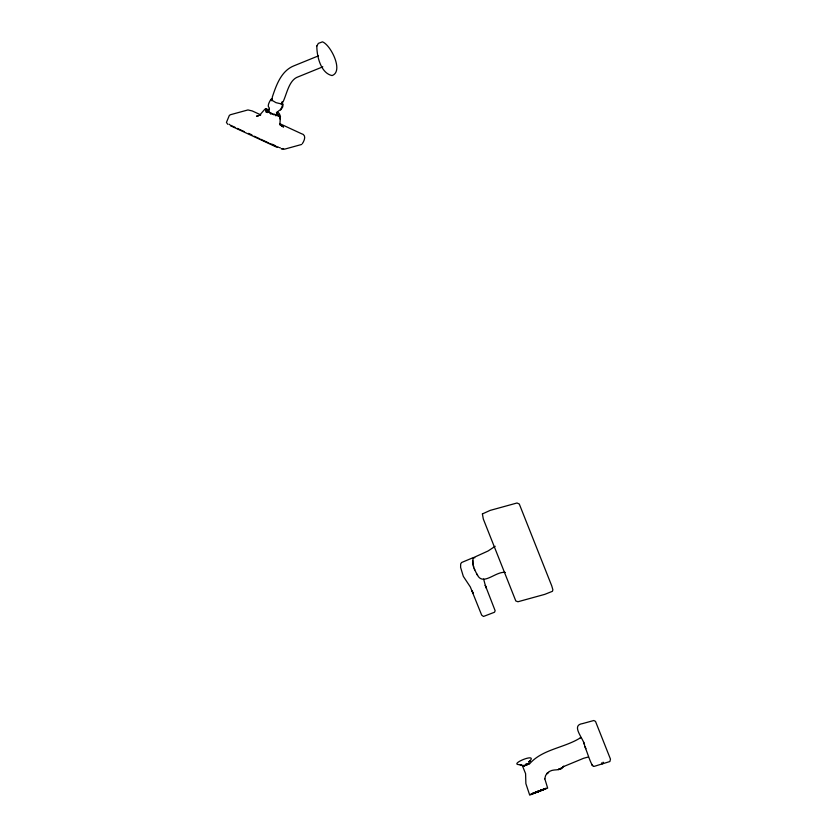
<?xml version="1.0" encoding="UTF-8"?>
<svg xmlns="http://www.w3.org/2000/svg" width="837" height="837" viewBox="0 0 837 837"><rect width="100%" height="100%" fill="white"/><g stroke="black" fill="none" stroke-linecap="round" stroke-linejoin="round"><path stroke-width="1.26" d="M546.08 788.37L530.972 794.156M272.81 114.209L271.366 113.236L270.654 114.146M472.853 560.675L473.031 564.096M278.794 115.83L278.323 114.575L277.413 115.035M544.751 778.839L545.703 775.261L548.476 772.321L546.875 773.514L547.377 773.137M266.836 111.551L269.158 109.877L269.169 107.575C265.727 106.017 273.239 95.292 271.837 99.509M265.894 109.898L271.512 113.581L276.628 115.203L279.139 115.171L278.522 116.406M276.628 114.125L277.413 113.55L278.564 115.182M276.084 115.391L277.424 114.847L278.156 116.144M276.608 114.366L276.639 113.152M273.845 114.899C274.065 113.529 276.409 114.742 275.907 115.904M302.262 143.786C304.741 140.135 306.645 134.715 301.111 133.543L279.914 123.73M558.331 769.58L561.909 768.429L563.657 766.19L562.642 766.964L583.64 758.27L588.442 756.983M561.345 767.811L560.34 768.617M277.309 115.673C273.929 110.055 286.662 110.086 281.745 102.648M280.604 110.034L282.958 104.07M269.462 109.113L269.158 109.877M265.685 111.802L267.327 110.829L267.913 112.148M269.87 113.309C270.654 112.158 268.091 111.447 267.662 112.629M530.909 794.261L546.142 788.266M268.457 110.882L268.279 109.919L266.312 110.306M266.407 112.106L267.317 110.766L266.511 111.813M266.417 111.928L267.411 110.327L265.81 110.463M495.19 546.279L488.097 550.976L473.543 557.609C470.969 563.437 474.725 570.112 477.508 575.239C483.367 586.214 496.069 570.813 505.37 572.477M538.609 791.216L533.724 793.047L535.743 792.357M537.26 791.687L539.258 791.08M536.705 792.294L540.095 790.934M540.775 790.254L544.259 789.092M540.221 790.871L543.611 789.5M541.518 790.044L545.044 788.789L543.642 789.228M542.345 790.055L540.964 790.588M580.282 737.857L580.826 737.543C564.766 748.006 542.46 748.948 529.486 763.951L528.534 764.15M603.111 762.183C604.628 763.009 601.207 765.102 601.845 762.737M528.838 761.618L530.208 761.021L529.078 761.796L528.879 763.909L522.748 766.587L525.584 773.629L525.877 783.652L529.706 795.119L547.66 788.119L544.772 778.651M558.718 769.224L559.869 768.805M544.908 788.935L543.621 789.165M529.664 761.272C538.746 751.532 505.171 765.771 521.305 764.568M523.805 765.583C522.968 767.341 520.719 764.15 521.786 765.039L520.593 764.788L521.179 764.61M524.046 765.865L522.863 766.273L528.356 764.233M547.932 772.729C552.19 768.324 558.227 771.149 561.617 768.303M318.499 55.838L293.975 65.809C281.169 70.863 276.283 85.207 272.297 97.102L272.307 98.954M322.8 66.824L298.286 76.795C289.152 79.672 286.986 93.378 283.168 101.622L281.787 102.449L282.31 101.873M537.124 791.624L532.112 793.842L535.094 792.775M542.24 790.055L538.39 791.185M544.029 789.291L534.906 792.493M524.945 765.112L527.812 764.024M524.935 765.342L528.147 764.129M536.643 791.844L538.453 791.122M537.155 791.687L535.722 792.315L536.569 792.367M536.35 792.21L538.808 791.415M540.608 790.578L539.216 791.185M542.125 789.908L538.819 791.143M525.762 764.097L526.588 763.794M559.618 768.9L558.959 769.14M535.858 792.503L532.719 793.445M281.326 104.426L282.205 104.123L275.99 102.658L271.282 99.854L271.784 100.796M523.648 766.043L523.041 766.232L523.125 765.196M281.546 104.343C282.592 102.805 282.174 102.532 281.431 103.443L282.508 103.118L282.571 102.135M301.529 144.498L284.475 149.195L281.326 148.944M533.64 793.11L532.332 793.664M283.597 148.609L281.975 148.599M594.124 766.389L609.901 761.524L610.466 759.117L595.505 721.4L593.831 720.511L582.583 723.587C569.715 725.428 585.325 740.232 584.655 746.342C587.271 751.689 590.608 764.474 593.402 766.284M258.141 116.186L256.509 116.155L259.983 115.056L259.501 115.339L264.973 109.082L269.378 109.626M474.83 557.798L473.261 557.62L461.564 562.527L460.674 563.939L460.601 567.381L463.332 576.379L470.331 586.946L481.662 615.111L483.472 616.461L494.51 612.234L495.148 610.728L485.334 585.471L483.64 579.068M279.422 147.574L280.395 147.919M277.602 146.799L278.627 147.249M248.599 133.355L251.947 134.903M272.151 144.278L275.425 145.784M230.73 125.341L235.113 127.37M237.3 128.385L244.048 131.514M254.166 136.201L259.752 138.796M260.872 139.308L268.865 143.022M269.953 143.525L276.492 146.548M230.332 125.665L277.246 147.417M260.757 114.878L252.24 110.944L247.961 109.94L230.489 114.711L229.359 115.391L226.419 122.453L227.79 124.305M280.217 124.734L282.059 125.676L279.966 124.598M229.066 124.242L229.851 124.661M276.419 112.304C282.425 111.603 279.286 124.713 280.437 116.364L279.966 123.301L281.232 125.592L280.468 124.786M279.684 124.504L283.544 127.046L280.667 124.912L281.933 125.864M476.828 574.046L477.624 575.27M585.053 746.552L585.952 748.665M538.704 791.425L537.595 791.928M474.192 568.449L474.757 569.903M583.63 742.105L584.289 744.407M473.323 565.498L473.721 566.973M316.825 46.014C316.784 56.288 320.791 73.196 332.069 75.571C343.997 71.386 330.667 44.779 322.444 41.85L318.342 43.388L316.825 46.014M482.394 513.928L483.305 519.003L515.812 600.976L517.946 601.751L544.772 594.364L552.441 591.299L552.88 589.792L551.75 585.879L519.285 504.02L517.025 502.995L490.179 510.392L482.394 513.928M271.711 98.787L271.512 99.373L271.711 98.787M520.823 764.715L519.944 764.955L520.781 764.725M266.595 109.072L265.664 109.061L266.595 109.072M592.115 764.913L592.554 765.562L592.115 764.913M473.041 593.077L472.047 590.65L473.031 593.098M486.224 587.898L485.334 585.471L486.224 587.898"/></g></svg>
